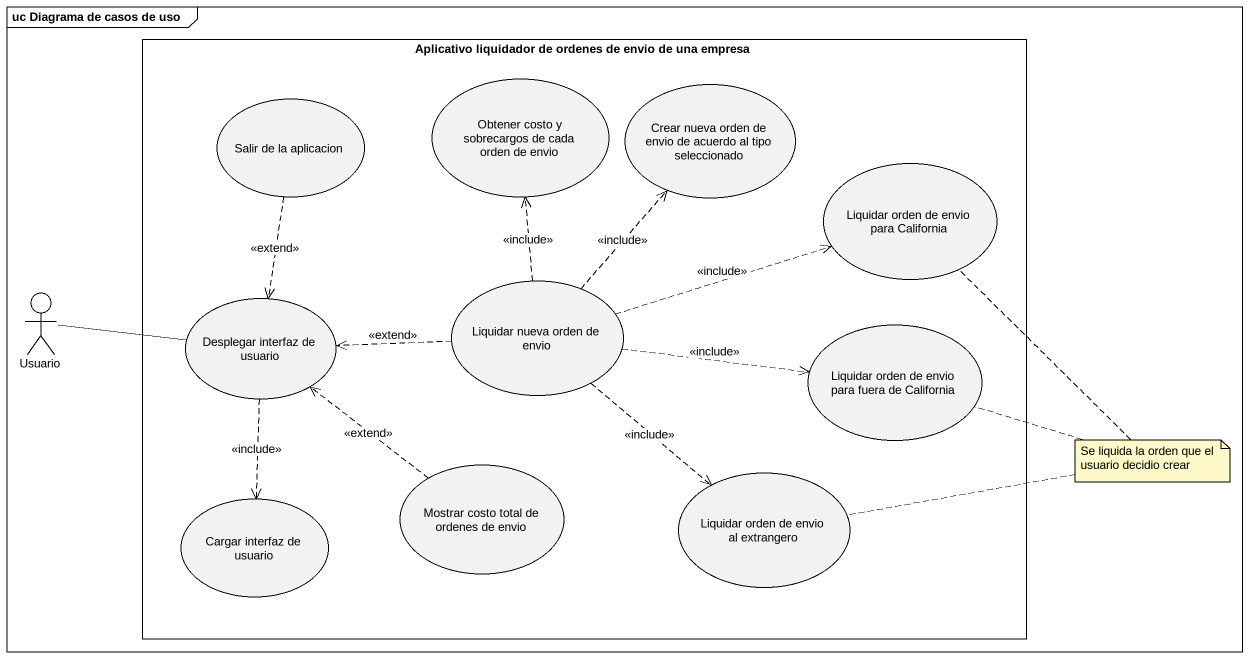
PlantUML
@startuml
mainframe uc Diagrama de casos de uso
rectangle "Aplicativo liquidador de ordenes de envio de una empresa" as Aplicativo_liquidador_de {
  usecase "Salir de la aplicacion" as Salir_de_la_aplicacion
  usecase "Obtener costo y sobrecargos de cada orden de envio" as Obtener_costo_y_sobrecargos
  usecase "Crear nueva orden de envio de acuerdo al tipo seleccionado" as Crear_nueva_orden_de_envio
  usecase "Liquidar orden de envio para California" as Liquidar_orden_de_envio
  usecase "Desplegar interfaz de usuario" as Desplegar_interfaz_de
  usecase "Liquidar nueva orden de envio" as Liquidar_nueva_orden_de
  usecase "Liquidar orden de envio para fuera de California" as Liquidar_orden_de_envio_2
  usecase "Cargar interfaz de usuario" as Cargar_interfaz_de_usuario
  usecase "Mostrar costo total de ordenes de envio" as Mostrar_costo_total_de
  usecase "Liquidar orden de envio al extrangero" as Liquidar_orden_de_envio_al
}
actor Usuario
Salir_de_la_aplicacion ..> Desplegar_interfaz_de : <<extend>>
Usuario -right- Desplegar_interfaz_de
Desplegar_interfaz_de ..> Cargar_interfaz_de_usuario : <<include>>
Liquidar_nueva_orden_de .up.> Obtener_costo_y_sobrecargos : <<include>>
Liquidar_nueva_orden_de .up.> Crear_nueva_orden_de_envio : <<include>>
Liquidar_nueva_orden_de .right.> Liquidar_orden_de_envio : <<include>>
Liquidar_nueva_orden_de .left.> Desplegar_interfaz_de : <<extend>>
Liquidar_nueva_orden_de .right.> Liquidar_orden_de_envio_2 : <<include>>
Liquidar_nueva_orden_de ..> Liquidar_orden_de_envio_al : <<include>>
Mostrar_costo_total_de .up.> Desplegar_interfaz_de : <<extend>>
note as N1
  Se liquida la orden que el usuario decidio crear
end note
N1 .. Liquidar_orden_de_envio
N1 .. Liquidar_orden_de_envio_2
N1 .. Liquidar_orden_de_envio_al
@enduml
